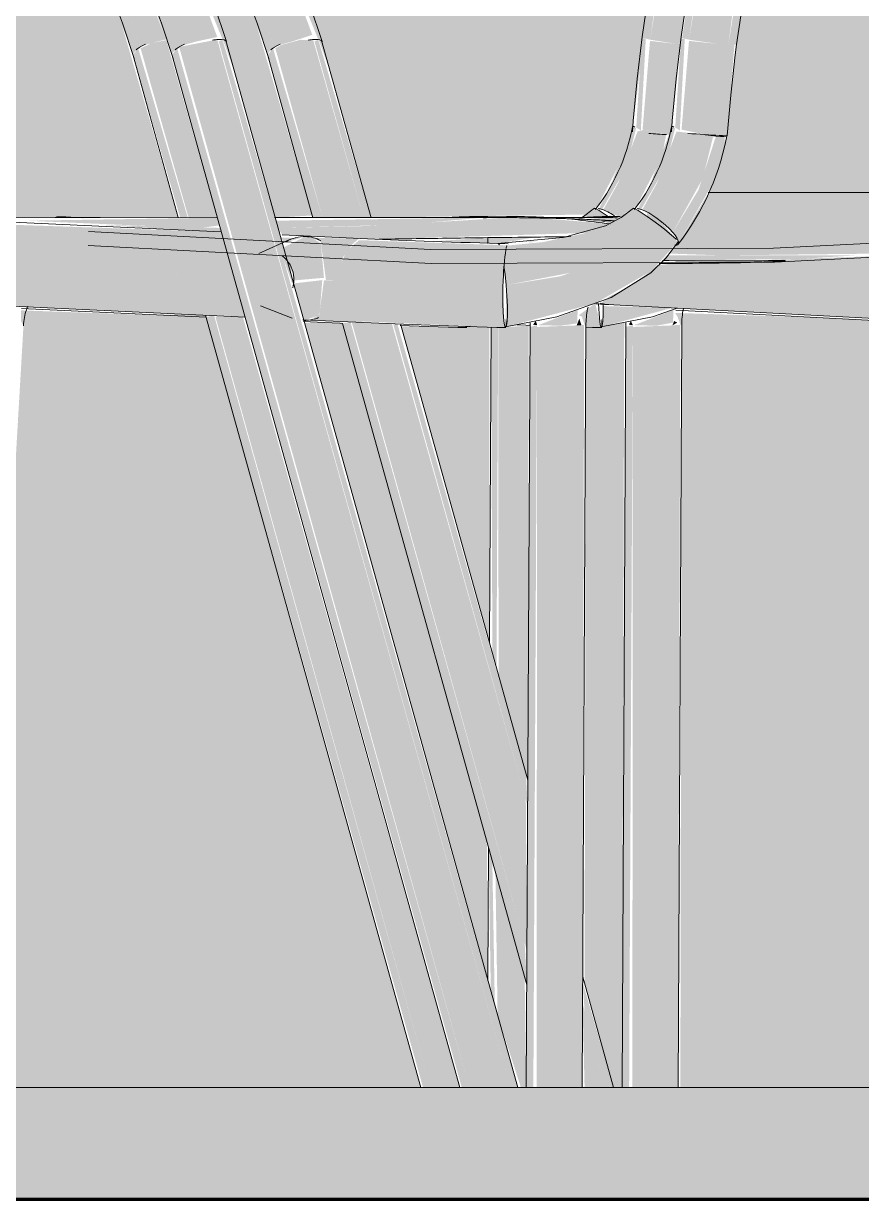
# Model space of a CAD drawing. Header units: inches. Extents: x 20478 to 36715, y -248 to 750.
# Drawn here: x 28152.48 to 28167.46, y 0 to 21.02 of the extents above; entities that cross this region are included whole.
import ezdxf

# ---------------------------------------------------------------- set-up
doc = ezdxf.new("R2010")
doc.units = ezdxf.units.IN
doc.header["$MEASUREMENT"] = 0
for name, color, linetype, lineweight in [('A-DOOR', 31, 'Continuous', 13), ('A-GLAZ-CWMG', 51, 'Continuous', 9), ('C-TOPO', 7, 'Continuous', 9), ('I-FURN', 30, 'Continuous', 9)]:
    doc.layers.add(name, color=color, linetype=linetype, lineweight=lineweight)

# ---------------------------------------------------------------- blocks, each defined once
blk = doc.blocks.new('HermanMiller_Collection_Air-Chair_SideChair_Arms - Arms-460524-Elevation - South')
at = {"layer": 'I-FURN'}
for points in [[(26220.355, 20.731), (26220.875, 24.439), (26220.813, 24.485), (26220.228, 20.767), (26220.277, 20.75)], [(26220.896, 20.649), (26221.061, 21.787), (26221.403, 24.204), (26220.937, 24.327), (26220.355, 20.731), (26220.832, 20.656)], [(26211.11, 20.456), (26211.136, 20.507), (26211.234, 20.604), (26210.527, 22.517), (26210.395, 22.393), (26211.11, 20.458)], [(26211.239, 20.59), (26211.283, 20.625), (26211.556, 20.701), (26211.703, 20.737), (26210.922, 22.692), (26210.531, 22.507), (26211.235, 20.602)], [(26220.187, 19.093), (26220.277, 20.75), (26220.209, 20.75), (26220.106, 19.16), (26220.178, 19.118)], [(26220.695, 19.031), (26220.753, 19.251), (26220.896, 20.649), (26220.352, 20.71), (26220.219, 19.123), (26220.667, 19.033)], [(26219.496, 17.697), (26219.929, 18.452), (26220.106, 19.16), (26220.034, 19.142), (26219.681, 18.205), (26219.441, 17.708)], [(26219.1, 17.552), (26219.593, 17.579), (26219.389, 17.711), (26219.1, 17.552)], [(26219.609, 17.568), (26219.678, 17.607), (26219.607, 17.57)]]:
    blk.add_hatch(color=256, dxfattribs=at).paths.add_polyline_path(points, flags=0)
h = blk.add_hatch(color=256, dxfattribs=at)
h.paths.add_polyline_path([(26216.851, 2), (26216.952, 2), (26213.074, 15.777), (26212.585, 15.775), (26216.424, 2), (26216.746, 2)], flags=0)
h.paths.add_polyline_path([(26212.617, 17.55), (26211.706, 20.724), (26211.416, 20.667), (26211.416, 20.657), (26211.246, 20.578), (26212.104, 17.55), (26212.603, 17.55)], flags=0)
h = blk.add_hatch(color=256, dxfattribs=at)
h.paths.add_polyline_path([(26216.355, 2), (26216.424, 2), (26212.56, 15.801), (26212.415, 15.775), (26216.296, 2), (26216.347, 2)], flags=0)
h.paths.add_polyline_path([(26212.09, 17.55), (26211.204, 20.578), (26211.11, 20.458), (26211.954, 17.551), (26212.079, 17.55)], flags=0)
h = blk.add_hatch(color=256, dxfattribs=at)
h.paths.add_polyline_path([(26219.813, 17.566), (26220.125, 17.78), (26220.567, 18.633), (26220.64, 19.035), (26220.236, 19.118), (26220.129, 19.091), (26219.783, 18.172), (26219.515, 17.688), (26219.81, 17.566)], flags=0)
h.paths.add_polyline_path([(26220.275, 17.639), (26220.254, 17.671), (26220.268, 17.642)], flags=0)
h = blk.add_hatch(color=256, dxfattribs=at)
h.paths.add_polyline_path([(26212.415, 15.775), (26212.406, 15.808), (26211.452, 15.82)], flags=0)
h.paths.add_polyline_path([(26208.237, 15.971), (26208.215, 16.008), (26207.513, 16.104), (26207.68, 15.997), (26208.235, 15.971)], flags=0)
h = blk.add_hatch(color=256, dxfattribs=at)
h.paths.add_polyline_path([(26217.081, 15.585), (26217.015, 15.615), (26217.015, 15.587)], flags=0)
h.paths.add_polyline_path([(26214.852, 15.675), (26214.847, 15.694), (26214.85, 15.675)], flags=0)
h = blk.add_hatch(color=256, dxfattribs=at)
h.paths.add_polyline_path([(26217.578, 3.472), (26217.533, 6.058), (26217.466, 6.297), (26217.506, 3.73), (26217.561, 3.531)], flags=0)
h.paths.add_polyline_path([(26217.608, 9.507), (26217.638, 15.59), (26217.512, 15.585), (26217.535, 9.766), (26217.563, 9.667)], flags=0)
h = blk.add_hatch(color=256, dxfattribs=at)
h.paths.add_polyline_path([(26218.132, 2), (26218.142, 2), (26218.111, 3.983), (26217.589, 5.854), (26217.628, 3.292), (26218.045, 2), (26218.111, 2)], flags=0)
h.paths.add_polyline_path([(26218.169, 7.494), (26218.184, 15.62), (26217.638, 15.585), (26217.646, 9.368), (26218.141, 7.593)], flags=0)
for p, q in [((26211.111, 20.451), (26211.919, 17.551)), ((26219.359, 17.72), (26219.141, 17.551)), ((26219.362, 17.711), (26219.362, 17.721)), ((26214.329, 17.552), (26213.641, 17.551)), ((26215.57, 17.552), (26215.353, 17.552)), ((26209.117, 15.929), (26212.416, 15.774)), ((26212.405, 15.808), (26216.254, 2)), ((26220.812, 15.898), (26225.082, 15.675)), ((26214.158, 15.693), (26214.533, 15.675)), ((26217.14, 15.61), (26217.071, 15.597)), ((26217.511, 15.595), (26217.483, 9.953)), ((26217.465, 6.3), (26217.453, 3.911))]:
    blk.add_line(p, q, dxfattribs=at)
at = {"layer": 'I-FURN', "flags": 128}
for points in [[(26220.813, 24.486), (26220.471, 22.535), (26220.212, 20.78)], [(26211.132, 20.394), (26210.921, 21.025), (26210.691, 21.653), (26210.443, 22.279), (26210.377, 22.438)], [(26220.212, 20.78), (26220.123, 20.034), (26220.054, 19.284), (26220.04, 19.086)], [(26220.045, 19.197), (26220.023, 19.09), (26219.998, 18.983), (26219.969, 18.877), (26219.938, 18.771), (26219.903, 18.667), (26219.864, 18.563), (26219.823, 18.461), (26219.778, 18.361), (26219.731, 18.262), (26219.681, 18.166), (26219.628, 18.071), (26219.572, 17.979), (26219.514, 17.889), (26219.453, 17.802), (26219.39, 17.718), (26219.371, 17.694)], [(26219.362, 17.721), (26219.389, 17.711), (26219.441, 17.681), (26219.515, 17.633), (26219.606, 17.57)], [(26214.533, 15.675), (26214.668, 15.669), (26214.807, 15.663), (26214.856, 15.661)], [(26215.889, 15.621), (26216.056, 15.615), (26216.225, 15.61), (26216.396, 15.604), (26216.568, 15.599), (26216.743, 15.594), (26216.918, 15.589), (26217.079, 15.585)]]:
    blk.add_lwpolyline(points, dxfattribs=at)
at = {"layer": 'I-FURN'}
for centre, major_axis, ratio, start_param, end_param in [((26211.593, 20.585), (0.482, 0.134), 0.301377, 2.051225, 2.306833), ((26211.593, 20.585), (0.482, 0.134), 0.301377, 2.319528, 2.568633), ((26220.536, 19.106), (-0.492, 0.091), 0.107353, 6.170071, 6.69367), ((26220.538, 19.052), (-0.499, 0.035), 0.020295, 1.1461, 1.798046), ((26219.764, 17.385), (-0.393, 0.31), 0.26753, 5.651962, 5.913762), ((26219.764, 17.385), (-0.393, 0.31), 0.26753, 5.04391, 5.651962), ((26217.099, 16.334), (0.02, 0.75), 0.096081, 2.904588, 3.166388)]:
    blk.add_ellipse(centre, major_axis=major_axis, ratio=ratio, start_param=start_param, end_param=end_param, dxfattribs=at)
blk.add_open_spline([(26217.64, 17.563), (26217.542, 17.567), (26217.319, 17.572), (26217.006, 17.568), (26216.832, 17.558), (26216.758, 17.552)], degree=3, knots=[-0.5605666, -0.5605666, -0.5605666, -0.5605666, -0.4, -0.2, -0.0201682, -0.0201682, -0.0201682, -0.0201682], dxfattribs=at)
blk = doc.blocks.new('HermanMiller_Collection_Air-Chair_SideChair_Arms - Arms-V22-Elevation - South')
at = {"layer": 'I-FURN'}
for points in [[(26213.648, 20.59), (26213.702, 20.63), (26213.953, 20.699), (26214.316, 20.818), (26213.594, 22.757), (26213.263, 22.669), (26212.939, 22.507), (26213.644, 20.602)], [(26214.495, 20.693), (26213.647, 22.835), (26213.654, 22.782), (26213.609, 22.758), (26213.601, 22.754), (26214.423, 20.734), (26214.491, 20.699)], [(26213.519, 20.456), (26213.536, 20.502), (26213.643, 20.604), (26212.935, 22.517), (26212.804, 22.393), (26213.518, 20.458)], [(26219.463, 17.46), (26219.678, 17.495), (26219.778, 17.534), (26219.755, 17.57), (26219.061, 17.51), (26219.412, 17.466)], [(26219.492, 15.6), (26220.75, 15.938), (26219.514, 15.97), (26219.49, 15.602)], [(26220.473, 15.619), (26220.763, 15.675), (26220.772, 15.901), (26220.068, 15.629), (26220.444, 15.619)], [(26219.49, 15.585), (26219.497, 15.697), (26219.482, 15.748), (26219.485, 15.607)], [(26219.853, 2), (26219.979, 2), (26220.047, 15.63), (26219.921, 15.597), (26219.874, 6.058)], [(26220.047, 15.63), (26220.009, 15.701), (26219.973, 15.637)], [(26220.437, 2), (26220.685, 2), (26220.753, 15.624), (26220.046, 15.597), (26220.037, 2), (26220.324, 2)], [(26220.685, 2), (26220.852, 2), (26220.895, 15.636), (26220.753, 15.624), (26220.705, 6.058)], [(26220.753, 15.624), (26220.84, 15.675), (26220.783, 15.701), (26220.755, 15.629)]]:
    blk.add_hatch(color=256, dxfattribs=at).paths.add_polyline_path(points, flags=0)
h = blk.add_hatch(color=256, dxfattribs=at)
h.paths.add_polyline_path([(26219.26, 2), (26219.566, 2), (26219.147, 3.504), (26219.183, 2), (26219.207, 2)], flags=0)
h.paths.add_polyline_path([(26218.154, 4.439), (26218.132, 7.148), (26215.736, 15.664), (26215.022, 15.675), (26218.141, 4.483)], flags=0)
h.paths.add_polyline_path([(26214.499, 17.55), (26215.232, 17.55), (26214.329, 20.734), (26214.122, 20.724), (26214.115, 20.733), (26213.75, 20.635), (26213.74, 20.625), (26213.655, 20.578), (26214.499, 17.55)], flags=0)
h = blk.add_hatch(color=256, dxfattribs=at)
h.paths.add_polyline_path([(26219.566, 2), (26219.7, 2), (26219.149, 3.879), (26219.183, 3.376), (26219.207, 3.289)], flags=0)
h.paths.add_polyline_path([(26218.166, 7.023), (26218.132, 7.627), (26215.834, 15.658), (26215.76, 15.655), (26218.141, 7.114)], flags=0)
h.paths.add_polyline_path([(26215.232, 17.55), (26215.366, 17.55), (26214.422, 20.734), (26214.355, 20.699), (26215.232, 17.55)], flags=0)
h = blk.add_hatch(color=256, dxfattribs=at)
h.paths.add_polyline_path([(26218.151, 3.841), (26218.111, 4.592), (26214.998, 15.686), (26214.856, 15.661), (26218.141, 3.875)], flags=0)
h.paths.add_polyline_path([(26214.329, 17.55), (26214.499, 17.55), (26213.613, 20.578), (26213.518, 20.458), (26214.329, 17.55)], flags=0)
h = blk.add_hatch(color=256, dxfattribs=at)
h.paths.add_polyline_path([(26218.927, 17.518), (26219.061, 17.552), (26218.903, 17.519)], flags=0)
h.paths.add_polyline_path([(26212.617, 17.549), (26212.617, 17.55), (26212.318, 17.549)], flags=0)
h = blk.add_hatch(color=256, dxfattribs=at)
h.paths.add_polyline_path([(26219.49, 15.585), (26219.453, 15.701), (26219.374, 16.019), (26219.08, 15.807), (26219.133, 15.781), (26219.183, 15.636), (26219.207, 15.596)], flags=0)
h.paths.add_polyline_path([(26218.209, 15.634), (26218.169, 15.673), (26218.184, 15.635)], flags=0)
h = blk.add_hatch(color=256, dxfattribs=at)
h.paths.add_polyline_path([(26219.454, 15.697), (26219.456, 15.738), (26219.453, 15.701)], flags=0)
h.paths.add_polyline_path([(26219.483, 15.697), (26219.509, 15.701), (26219.483, 15.701)], flags=0)
for p, q in [((26215.368, 17.546), (26214.483, 20.719)), ((26213.52, 20.451), (26214.328, 17.55)), ((26210.524, 17.552), (26209.797, 17.552)), ((26219.357, 17.552), (26218.343, 17.552)), ((26214.856, 15.659), (26218.151, 3.837)), ((26218.169, 7.497), (26215.895, 15.655)), ((26219.92, 15.65), (26219.853, 2)), ((26219.92, 15.671), (26219.92, 15.65)), ((26220.853, 2), (26220.92, 15.645)), ((26219.701, 2), (26219.15, 3.977))]:
    blk.add_line(p, q, dxfattribs=at)
at = {"layer": 'I-FURN', "flags": 128}
for points in [[(26214.494, 20.698), (26214.274, 21.355), (26214.035, 22.009), (26213.777, 22.66), (26213.708, 22.826)], [(26213.541, 20.394), (26213.33, 21.025), (26213.1, 21.653), (26212.852, 22.279), (26212.786, 22.438)], [(26209.719, 17.552), (26209.752, 17.552), (26209.788, 17.552), (26209.797, 17.552)], [(26219.773, 17.55), (26219.729, 17.55), (26219.686, 17.551), (26219.644, 17.551), (26219.603, 17.552), (26219.563, 17.552), (26219.524, 17.552), (26219.486, 17.552), (26219.45, 17.552), (26219.414, 17.552), (26219.38, 17.552), (26219.355, 17.552)], [(26219.48, 15.597), (26219.497, 15.622), (26219.509, 15.697), (26219.515, 15.816), (26219.514, 15.97), (26219.513, 16.017)], [(26209.154, 15.618), (26209.156, 15.655), (26209.16, 15.692), (26209.165, 15.729), (26209.171, 15.765), (26209.178, 15.801), (26209.186, 15.836), (26209.195, 15.871), (26209.205, 15.905), (26209.216, 15.938), (26209.228, 15.97)], [(26220.838, 15.933), (26220.396, 15.777), (26219.48, 15.597)], [(26220.948, 15.918), (26220.941, 15.882), (26220.935, 15.846), (26220.93, 15.809), (26220.926, 15.772), (26220.923, 15.734), (26220.921, 15.696), (26220.92, 15.658), (26220.92, 15.645)], [(26217.972, 15.633), (26218.134, 15.627), (26218.218, 15.624)], [(26219.207, 15.592), (26219.327, 15.589), (26219.488, 15.585)]]:
    blk.add_lwpolyline(points, dxfattribs=at)
at = {"layer": 'I-FURN'}
for centre, major_axis, ratio, start_param, end_param in [((26214.001, 20.585), (0.482, 0.134), 0.301377, 2.051225, 2.306833), ((26214.017, 20.546), (0.476, 0.152), 0.239355, 0.740351, 1.000511), ((26214.017, 20.546), (0.476, 0.152), 0.239355, 0.483554, 0.739774), ((26214.017, 20.546), (0.476, 0.152), 0.239355, 6.237561, 6.76116), ((26214.001, 20.585), (0.482, 0.134), 0.301377, 2.319528, 2.568633), ((26219.508, 16.334), (0.02, 0.75), 0.096081, 2.010815, 3.166388)]:
    blk.add_ellipse(centre, major_axis=major_axis, ratio=ratio, start_param=start_param, end_param=end_param, dxfattribs=at)
for points, knots in [([(26210.109, 17.551), (26210.033, 17.557), (26209.886, 17.566), (26209.747, 17.57), (26209.74, 17.563), (26209.749, 17.558)], [-0.9652904, -0.9652904, -0.9652904, -0.9652904, -0.8, -0.6, -0.4, -0.4, -0.4, -0.4]), ([(26219.816, 17.569), (26219.795, 17.569), (26219.654, 17.571), (26219.405, 17.568), (26219.219, 17.557), (26219.143, 17.55)], [-0.4336495, -0.4336495, -0.4336495, -0.4336495, -0.4, -0.2, 0, 0, 0, 0])]:
    blk.add_open_spline(points, degree=3, knots=knots, dxfattribs=at)
blk.add_open_spline([(26219.143, 17.55), (26219.122, 17.548), (26219.101, 17.547), (26219.081, 17.545)], degree=3, dxfattribs=at)
blk = doc.blocks.new('opening - opening-1034286-Elevation - South')
at = {"layer": 'A-DOOR'}
h = blk.add_hatch(color=256, dxfattribs=at)
h.paths.add_polyline_path([(25985.89, 2), (26016.078, 2), (26016.078, 96), (25985.89, 96), (25985.89, 20.121)], flags=0)
h.paths.add_polyline_path([(26180.895, 2), (26184.717, 15.714), (26184.549, 15.718), (26184.031, 15.675), (26180.732, 3.841), (26180.772, 2), (26180.888, 2)], flags=0)
h.paths.add_polyline_path([(26091.239, 2), (26093.176, 2), (26093.176, 8.948), (26092.37, 6.058)], flags=0)
h.paths.add_polyline_path([(26181.931, 2), (26189.824, 2), (26189.061, 15.848), (26189.026, 15.928), (26185.77, 15.775), (26182.457, 3.888)], flags=0)
h.paths.add_polyline_path([(26177.334, 2), (26177.291, 15.636), (26177.345, 15.675), (26177.402, 15.701), (26177.332, 15.896), (26172.428, 15.615), (26167.96, 2), (26177.291, 2)], flags=0)
h.paths.add_polyline_path([(26100.744, 16.071), (26100.766, 16.127), (26100.74, 16.1)], flags=0)
h.paths.add_polyline_path([(26097.419, 2), (26101.541, 2), (26100.778, 15.848), (26100.667, 16.092), (26099.814, 15.997), (26097.419, 15.885), (26097.419, 6.058)], flags=0)
h.paths.add_polyline_path([(26232.634, 2), (26228.15, 15.663), (26227.814, 15.666), (26227.491, 15.658), (26231.972, 2), (26232.628, 2)], flags=0)
h.paths.add_polyline_path([(26104.153, 2), (26107.484, 2), (26107.484, 15.885), (26104.236, 16.092), (26104.172, 16.084), (26104.131, 15.978), (26104.129, 15.848), (26104.153, 15.619), (26103.362, 2), (26104.143, 2)], flags=0)
h.paths.add_polyline_path([(26225.655, 2), (26230.225, 2), (26225.676, 15.675), (26225.516, 15.658), (26223.495, 15.759), (26220.801, 15.848), (26220.845, 15.776), (26220.895, 15.636), (26220.919, 15.629), (26220.895, 2), (26220.919, 2)], flags=0)
h.paths.add_polyline_path([(26235.203, 2), (26261.39, 2), (26261.39, 96), (26235.203, 96), (26235.203, 10.745)], flags=0)
h.paths.add_polyline_path([(26191.435, 16.071), (26191.458, 16.126), (26191.432, 16.1)], flags=0)
h.paths.add_polyline_path([(26191.637, 2), (26192.233, 2), (26191.469, 15.848), (26191.358, 16.092), (26190.646, 15.969), (26190.74, 15.433), (26191.567, 2), (26191.612, 2)], flags=0)
h.paths.add_polyline_path([(26167.251, 26.785), (26167.199, 26.876), (26167.216, 26.821)], flags=0)
h.paths.add_polyline_path([(26195.767, 2), (26195.767, 28.5), (26190.681, 28.5), (26190.681, 28.75), (26172.432, 28.75), (26172.432, 30), (26197.015, 30), (26197.015, 96), (26162.828, 96), (26162.828, 2), (26164.502, 2), (26169.001, 15.836), (26168.825, 16.124), (26168.816, 16.512), (26169.11, 16.941), (26169.295, 17.162), (26169.352, 17.162), (26169.417, 17.318), (26169.414, 17.377), (26169.387, 17.52), (26169.456, 17.746), (26169.533, 18.263), (26169.548, 18.507), (26169.434, 20.672), (26169.022, 24.299), (26168.743, 25.344), (26168.472, 25.94), (26168.157, 26.418), (26168.044, 26.493), (26167.126, 26.863), (26166.942, 27.034), (26166.666, 27.37), (26166.629, 27.627), (26166.76, 27.741), (26166.698, 27.79), (26167.12, 28.121), (26167.607, 28.253), (26170.571, 28.342), (26173.817, 28.341), (26177.69, 28.234), (26181.052, 27.895), (26183.449, 27.56), (26186.073, 27.086), (26187.042, 26.833), (26187.635, 26.533), (26187.705, 26.432), (26187.966, 26.204), (26188.255, 25.749), (26188.439, 24.96), (26188.439, 24.589), (26188.362, 24.016), (26187.928, 22.733), (26186.946, 19.993), (26186.265, 17.551), (26190.846, 17.495), (26190.896, 17.489), (26191.576, 17.364), (26191.84, 17.062), (26191.911, 16.899), (26192.117, 16.615), (26192.355, 16.145), (26192.357, 15.974), (26192.452, 15.433), (26193.267, 2), (26193.348, 2)], flags=0)
h.paths.add_polyline_path([(26136.016, 2), (26141.943, 2), (26137.459, 15.663), (26137.099, 15.668), (26135.893, 15.723), (26130.304, 15.973), (26130.113, 15.867), (26130.153, 15.776), (26130.203, 15.636), (26130.228, 15.643), (26130.18, 6.058), (26130.203, 2), (26135.945, 2)], flags=0)
h.paths.add_polyline_path([(26202.419, 2), (26204.953, 2), (26205.772, 15.676), (26205.971, 16.429), (26206.282, 16.906), (26206.338, 17.034), (26206.433, 17.184), (26206.491, 17.236), (26206.734, 17.47), (26207.34, 17.496), (26207.371, 17.552), (26207.609, 17.552), (26211.92, 17.552), (26210.911, 20.996), (26209.759, 24.236), (26209.756, 25.019), (26209.834, 25.428), (26210.078, 26.039), (26210.738, 26.648), (26211.492, 26.933), (26215.049, 27.611), (26218.549, 28.062), (26221.525, 28.276), (26225.13, 28.343), (26230.76, 28.224), (26231.081, 28.117), (26231.301, 28.001), (26231.558, 27.56), (26231.52, 27.37), (26231.279, 27.076), (26230.986, 26.817), (26230.736, 26.708), (26229.975, 26.355), (26229.795, 26.09), (26229.426, 25.296), (26229.252, 24.712), (26229.095, 23.793), (26228.751, 20.672), (26228.672, 18.094), (26228.799, 17.52), (26228.799, 17.456), (26228.799, 17.287), (26228.842, 17.332), (26228.996, 16.992), (26229.185, 16.853), (26229.37, 16.512), (26229.327, 16.07), (26229.159, 15.793), (26233.203, 3.467), (26233.203, 96), (26199.015, 96), (26199.015, 30), (26225.753, 30), (26225.753, 28.75), (26207.505, 28.75), (26207.505, 28.5), (26202.419, 28.5), (26202.419, 6.058)], flags=0)
h.paths.add_polyline_path([(26207.246, 2), (26207.362, 2), (26208.222, 15.893), (26208.181, 15.974), (26207.412, 15.953), (26207.408, 15.775), (26207.441, 15.619), (26206.692, 2), (26207.217, 2)], flags=0)
h.paths.add_polyline_path([(26113.34, 2), (26113.664, 2), (26111.727, 8.948), (26111.727, 2)], flags=0)
h.paths.add_polyline_path([(26114.707, 2), (26114.853, 2), (26114.892, 15.675), (26114.436, 15.587), (26111.727, 15.655), (26111.727, 12.667), (26114.7, 2)], flags=0)
h.paths.add_polyline_path([(26117.67, 2), (26122.64, 2), (26122.64, 15.68), (26121.166, 15.745), (26118.402, 15.848), (26118.419, 15.7), (26118.461, 15.619), (26117.739, 3.184)], flags=0)
h.paths.add_polyline_path([(26116.67, 2), (26117.465, 15.938), (26116.002, 15.975), (26115.805, 15.867), (26115.845, 15.776), (26115.895, 15.636), (26115.919, 15.629), (26115.895, 2), (26116.635, 2)], flags=0)
h.paths.add_polyline_path([(26143.648, 2), (26160.828, 2), (26160.828, 96), (26127.14, 96), (26127.14, 30), (26135.061, 30), (26135.061, 28.75), (26127.14, 28.75), (26127.14, 27.663), (26130.619, 28.094), (26132.937, 28.266), (26136.64, 28.346), (26140.045, 28.236), (26140.39, 28.117), (26140.609, 28.001), (26140.866, 27.56), (26140.828, 27.37), (26140.587, 27.076), (26140.295, 26.817), (26140.045, 26.708), (26139.289, 26.362), (26139.104, 26.09), (26138.734, 25.296), (26138.56, 24.712), (26138.403, 23.793), (26138.06, 20.672), (26137.981, 18.094), (26138.107, 17.52), (26138.107, 17.456), (26138.107, 17.287), (26138.15, 17.332), (26138.304, 16.992), (26138.493, 16.853), (26138.678, 16.512), (26138.636, 16.07), (26138.467, 15.793), (26142.992, 2), (26143.626, 2)], flags=0)
h.paths.add_polyline_path([(26208.362, 2), (26216.255, 2), (26212.415, 15.775), (26209.107, 15.893), (26209.11, 15.7), (26209.153, 15.619), (26208.376, 2.243)], flags=0)
h.paths.add_polyline_path([(26166.91, 2), (26171.345, 15.688), (26170.716, 15.615), (26166.277, 2), (26166.82, 2)], flags=0)
h.paths.add_polyline_path([(26127.634, 2), (26127.14, 3.506), (26127.14, 2)], flags=0)
h.paths.add_polyline_path([(26219.844, 2), (26219.853, 2), (26219.891, 15.675), (26219.207, 15.585), (26219.183, 3.855), (26219.707, 2), (26219.823, 2)], flags=0)
h.paths.add_polyline_path([(26129.008, 2), (26129.162, 2), (26129.2, 15.675), (26128.744, 15.587), (26127.14, 15.624), (26127.14, 8.702), (26129.006, 2.007)], flags=0)
h.paths.add_polyline_path([(26090.453, 2.896), (26093.176, 12.667), (26093.176, 15.686), (26090.453, 15.585), (26090.453, 6.058)], flags=0)
h.paths.add_polyline_path([(26102.451, 3.546), (26103.181, 15.676), (26103.379, 16.429), (26103.691, 16.906), (26103.746, 17.034), (26103.842, 17.184), (26103.9, 17.236), (26104.143, 17.47), (26104.749, 17.496), (26104.78, 17.552), (26105.018, 17.552), (26107.484, 17.55), (26107.431, 23.363), (26107.185, 24.179), (26107.168, 24.236), (26107.164, 25.019), (26107.242, 25.428), (26107.484, 26.129), (26107.475, 28.5), (26104.78, 28.5), (26104.78, 28.75), (26104.688, 28.75), (26104.688, 28.5), (26100.215, 28.5), (26100.215, 28.75), (26100.123, 28.75), (26100.123, 28.5), (26097.419, 28.5), (26097.442, 26.013), (26097.66, 25.428), (26097.738, 25.019), (26097.747, 24.589), (26097.679, 24.043), (26097.419, 23.219), (26097.419, 17.55), (26100.156, 17.495), (26100.884, 17.364), (26101.148, 17.062), (26101.219, 16.899), (26101.425, 16.615), (26101.663, 16.145), (26101.665, 15.974), (26101.761, 15.433), (26102.412, 4.221)], flags=0)
h.paths.add_polyline_path([(26179.02, 3.915), (26179.721, 6.431), (26179.666, 15.596), (26178.962, 15.585), (26179.009, 6.058)], flags=0)
h.paths.add_polyline_path([(26217.454, 3.915), (26217.435, 6.409), (26214.85, 15.675), (26214.177, 15.675), (26217.444, 3.951)], flags=0)
h.paths.add_polyline_path([(26217.484, 9.951), (26217.479, 15.597), (26215.908, 15.606), (26217.444, 10.093)], flags=0)
h.paths.add_polyline_path([(26180.702, 9.951), (26182.272, 15.63), (26180.674, 15.597), (26180.698, 10.592)], flags=0)
h.paths.add_polyline_path([(26219.479, 15.597), (26219.469, 15.677), (26219.479, 15.597)], flags=0)
h.paths.add_polyline_path([(26128.788, 15.597), (26128.778, 15.677), (26128.787, 15.597)], flags=0)
h.paths.add_polyline_path([(26114.479, 15.597), (26114.469, 15.677), (26114.479, 15.597)], flags=0)
h.paths.add_polyline_path([(26104.041, 15.978), (26104.163, 16.104), (26104.101, 16.071), (26104.044, 15.982)], flags=0)
h.paths.add_polyline_path([(26192.125, 16.011), (26192.164, 16.029), (26192.119, 16.028)], flags=0)
h.paths.add_polyline_path([(26101.433, 16.011), (26101.472, 16.029), (26101.427, 16.028)], flags=0)
h.paths.add_polyline_path([(26130.483, 17.46), (26130.699, 17.495), (26130.757, 17.496), (26130.986, 17.647), (26131.145, 17.78), (26131.588, 18.633), (26131.774, 19.251), (26132.092, 21.858), (26132.619, 25.72), (26132.539, 26.257), (26132.546, 26.437), (26132.217, 27.027), (26131.998, 27.223), (26130.168, 27.052), (26127.14, 26.66), (26127.14, 17.551), (26130.163, 17.5), (26130.45, 17.464)], flags=0)
h.paths.add_polyline_path([(26116.175, 17.46), (26116.39, 17.495), (26116.448, 17.496), (26116.678, 17.647), (26116.837, 17.78), (26117.279, 18.633), (26117.465, 19.251), (26117.773, 21.787), (26118.311, 25.72), (26118.231, 26.257), (26118.238, 26.437), (26117.908, 27.027), (26117.66, 27.221), (26115.859, 27.052), (26112.16, 26.556), (26111.727, 26.438), (26111.727, 17.55), (26115.854, 17.5), (26116.142, 17.464)], flags=0)
h.paths.add_polyline_path([(26187.519, 24.797), (26187.466, 24.809), (26187.514, 24.809)], flags=0)
h.paths.add_polyline_path([(26184.724, 17.55), (26185.24, 17.59), (26186.366, 21.414), (26187.366, 24.042), (26187.42, 24.046), (26187.497, 24.518), (26187.48, 25.03), (26187.528, 25.02), (26187.469, 25.163), (26187.437, 25.299), (26187.437, 25.355), (26187.053, 25.745), (26186.64, 25.879), (26186.465, 25.919), (26186.64, 25.428), (26186.718, 25.019), (26186.727, 24.589), (26186.651, 24.016), (26186.248, 22.819), (26185.234, 19.993), (26184.611, 17.55), (26184.66, 17.55)], flags=0)
h.paths.add_polyline_path([(26211.745, 25.705), (26211.588, 25.665), (26211.714, 25.688)], flags=0)
h.paths.add_polyline_path([(26213.654, 17.55), (26214.318, 17.59), (26213.319, 20.996), (26212.168, 24.236), (26212.191, 25.098), (26212.242, 25.428), (26212.339, 25.912), (26211.695, 25.647), (26211.446, 25.299), (26211.475, 25.296), (26211.398, 24.999), (26211.382, 24.566), (26211.331, 24.539), (26211.319, 24.409), (26211.395, 24.283), (26211.521, 24.038), (26211.554, 23.984), (26212.937, 20.121), (26213.654, 17.55)], flags=0)
h.paths.add_polyline_path([(26093.176, 17.55), (26093.176, 26.486), (26090.453, 26.878), (26090.487, 17.566), (26090.806, 17.552), (26093.073, 17.55)], flags=0)
h.paths.add_polyline_path([(26185.111, 24.797), (26185.057, 24.809), (26185.105, 24.809)], flags=0)
h.paths.add_polyline_path([(26182.82, 17.551), (26183.957, 21.414), (26184.957, 24.042), (26185.013, 24.054), (26185.088, 24.518), (26185.071, 25.03), (26185.119, 25.02), (26185.057, 25.171), (26185.028, 25.299), (26185.028, 25.355), (26184.617, 25.758), (26183.951, 26.013), (26183.115, 26.193), (26181.756, 26.438), (26178.504, 26.911), (26177.658, 26.97), (26177.509, 26.739), (26177.42, 26.451), (26177.292, 25.867), (26177.27, 25.078), (26178.328, 18.591), (26178.504, 18.205), (26178.853, 17.681), (26179.154, 17.569), (26182.518, 17.551)], flags=0)
h.paths.add_polyline_path([(26213.456, 25.705), (26213.359, 25.705), (26213.422, 25.686)], flags=0)
h.paths.add_polyline_path([(26215.366, 17.551), (26219.191, 17.606), (26219.428, 17.78), (26219.871, 18.633), (26220.056, 19.251), (26220.374, 21.858), (26220.902, 25.72), (26220.822, 26.257), (26220.829, 26.437), (26220.527, 26.97), (26220.422, 27), (26217.015, 26.533), (26214.48, 26.061), (26213.841, 25.884), (26213.36, 25.592), (26213.158, 25.299), (26213.187, 25.296), (26213.109, 24.999), (26213.094, 24.566), (26213.043, 24.539), (26213.031, 24.409), (26213.114, 24.26), (26213.233, 24.038), (26213.266, 23.984), (26214.649, 20.121), (26215.365, 17.552)], flags=0)
h.paths.add_polyline_path([(26169.066, 24.313), (26169.068, 24.324), (26169.064, 24.324)], flags=0)
h.paths.add_polyline_path([(26177.292, 24.485), (26177.293, 24.485), (26177.292, 24.485)], flags=0)
h.paths.add_polyline_path([(26213.12, 24.63), (26213.088, 24.825), (26213.128, 24.808), (26213.125, 24.732)], flags=0)
h.paths.add_polyline_path([(26211.408, 24.63), (26211.376, 24.825), (26211.417, 24.809), (26211.413, 24.732)], flags=0)
h.paths.add_polyline_path([(26167.199, 27.078), (26167.385, 27.181), (26167.319, 27.211), (26167.306, 27.153), (26167.213, 27.088)], flags=0)
h.paths.add_polyline_path([(26167.069, 27.076), (26167.196, 27.107), (26167.156, 27.153), (26167.072, 27.078)], flags=0)
h.paths.add_polyline_path([(26140.425, 27.076), (26140.301, 27.139), (26140.306, 27.078), (26140.397, 27.076)], flags=0)
h.paths.add_polyline_path([(26231.117, 27.076), (26230.993, 27.139), (26230.998, 27.078), (26231.089, 27.076)], flags=0)
h.paths.add_polyline_path([(26111.727, 27.491), (26114.542, 27.895), (26117.96, 28.249), (26118.127, 28.25), (26122.64, 28.347), (26122.64, 28.75), (26116.813, 28.75), (26116.813, 28.5), (26114.523, 28.5), (26114.523, 28.75), (26114.432, 28.75), (26114.432, 28.5), (26111.727, 28.5), (26111.727, 27.592)], flags=0)
h.paths.add_polyline_path([(26093.176, 27.491), (26093.176, 28.5), (26090.471, 28.5), (26090.453, 27.884), (26092.445, 27.611), (26092.959, 27.527)], flags=0)
h.paths.add_polyline_path([(26104.701, 30), (26122.64, 30), (26122.64, 96), (26090.453, 96), (26090.453, 30), (26095.297, 30)], flags=0)
h.paths.add_polyline_path([(26242.934, 99.164), (26261.39, 99.164), (26261.39, 134), (26235.203, 134), (26235.203, 119.043), (26235.436, 119.043), (26237.577, 118.566), (26239.472, 117.699), (26241.323, 116.282), (26241.624, 115.971), (26242.728, 114.61), (26243.629, 112.925), (26244.198, 111.049), (26244.39, 109.098), (26244.171, 107.017), (26243.419, 104.846), (26242.37, 103.097), (26240.921, 101.55), (26239.304, 100.399), (26237.48, 99.587), (26235.489, 99.164), (26242.48, 99.164)], flags=0)
h.paths.add_polyline_path([(26197.015, 119.098), (26197.015, 134), (26162.828, 134), (26162.828, 119.098), (26191.096, 119.098)], flags=0)
h.paths.add_polyline_path([(26211.294, 119.098), (26233.203, 119.098), (26233.203, 134), (26199.015, 134), (26199.015, 119.098), (26209.974, 119.098)], flags=0)
h.paths.add_polyline_path([(26128.015, 119.098), (26160.828, 119.098), (26160.828, 134), (26128.015, 134), (26128.015, 132.629)], flags=0)
blk = doc.blocks.new('HermanMiller_Collection_Air-Chair_SideChair_Arms - Arms-V30-Elevation - South')
at = {"layer": 'I-FURN'}
for points in [[(26223.689, 17.999), (26226.096, 18.008), (26226.034, 18.602), (26226.075, 20.121), (26226.254, 22.306), (26226.52, 24.408), (26226.528, 24.408), (26226.758, 25.379), (26227, 25.981), (26227.357, 26.567), (26227.815, 27.187), (26227.92, 27.306), (26226.409, 27.349), (26223.646, 27.334), (26222.204, 27.229), (26222.392, 26.788), (26222.604, 25.936), (26222.581, 24.873), (26222.393, 23.739), (26221.899, 20.635), (26221.687, 19.016), (26221.71, 18.974), (26221.403, 18.003), (26223.495, 17.999)], [(26221.051, 20.731), (26221.572, 24.439), (26221.51, 24.485), (26220.925, 20.767), (26220.974, 20.75)], [(26221.752, 20.637), (26222.223, 24.18), (26221.644, 24.329), (26221.634, 24.327), (26221.051, 20.731), (26221.657, 20.643)], [(26221.832, 20.635), (26221.9, 20.647), (26222.475, 24.202), (26222.413, 24.155), (26222.321, 24.155), (26221.752, 20.637), (26221.817, 20.635)], [(26211.936, 20.59), (26211.98, 20.625), (26212.241, 20.699), (26212.617, 20.78), (26211.882, 22.757), (26211.552, 22.669), (26211.227, 22.507), (26211.932, 20.602)], [(26212.783, 20.693), (26211.936, 22.835), (26211.942, 22.782), (26211.897, 22.758), (26211.906, 22.71), (26212.712, 20.734), (26212.763, 20.719)], [(26211.807, 20.456), (26211.824, 20.502), (26211.931, 20.604), (26211.224, 22.517), (26211.092, 22.393), (26211.806, 20.458)], [(26217.207, 2), (26217.855, 2), (26212.617, 20.734), (26211.936, 20.602), (26214.684, 10.745), (26217.121, 2)], [(26217.988, 2), (26213.797, 16.829), (26213.822, 16.923), (26213.754, 17.191), (26212.71, 20.734), (26212.643, 20.699), (26217.855, 2), (26217.987, 2)], [(26220.884, 19.093), (26220.974, 20.75), (26220.906, 20.75), (26220.803, 19.16), (26220.875, 19.118)], [(26221.587, 19.02), (26221.752, 20.637), (26221.049, 20.71), (26220.916, 19.123), (26221.363, 19.033), (26221.529, 19.023)], [(26216.993, 2), (26217.121, 2), (26211.901, 20.578), (26211.806, 20.458), (26216.988, 2)], [(26220.193, 17.697), (26220.626, 18.452), (26220.803, 19.16), (26220.731, 19.142), (26220.378, 18.205), (26220.138, 17.708)], [(26220.759, 17.287), (26221.296, 18.254), (26221.484, 19.014), (26220.826, 19.091), (26220.479, 18.172), (26220.212, 17.688), (26220.508, 17.516), (26220.68, 17.371)], [(26220.862, 17.095), (26221.435, 18.094), (26221.687, 18.894), (26221.687, 19.002), (26221.532, 19.009), (26221.22, 18.051), (26220.759, 17.287), (26220.853, 17.144)], [(26221.687, 19.002), (26221.587, 19.02), (26221.667, 19.003)], [(26220.808, 17.176), (26220.528, 17.498), (26220.296, 17.633), (26220.303, 17.57), (26220.795, 17.188)], [(26217.781, 15.6), (26219.374, 16.019), (26220.388, 16.605), (26220.842, 17.116), (26220.772, 17.209), (26220.508, 17.42), (26219.9, 16.898), (26218.751, 16.503), (26217.78, 16.344), (26217.778, 15.612), (26217.778, 15.602)], [(26213.987, 16.428), (26214.524, 16.475), (26214.47, 17.087), (26214.309, 17.191), (26214.144, 17.191), (26213.802, 17.018), (26213.789, 16.856), (26213.839, 16.807), (26213.932, 16.68), (26213.981, 16.489)], [(26217.724, 16.318), (26217.797, 17.056), (26215.153, 17.148), (26214.923, 16.953), (26214.784, 16.605), (26214.763, 16.423), (26217.555, 16.323)], [(26217.455, 17.095), (26217.455, 17.193), (26216.46, 17.126), (26217.433, 17.096)], [(26217.639, 17.089), (26217.69, 17.096), (26218.316, 17.203), (26217.455, 17.191), (26217.455, 17.095), (26217.637, 17.089)], [(26213.963, 16.348), (26213.932, 16.68), (26213.797, 16.829), (26213.948, 16.394)], [(26224.036, 16.876), (26220.648, 16.876), (26220.574, 16.784), (26223.014, 16.811), (26223.495, 16.842)], [(26225.8, 15.675), (26225.524, 15.776), (26225.326, 16.051), (26225.261, 16.426), (26220.462, 16.676), (26220.057, 16.36), (26219.621, 16.139), (26219.469, 16.019), (26219.614, 15.997), (26225.656, 15.682)], [(26214.166, 15.714), (26214.427, 15.801), (26214.451, 15.893), (26214.494, 16.434), (26213.979, 16.374), (26213.997, 16.291), (26214.147, 15.781)], [(26217.778, 15.585), (26217.744, 15.677), (26217.724, 16.318), (26214.763, 16.423), (26214.821, 16.048), (26214.998, 15.775), (26215.117, 15.7), (26217.015, 15.615)], [(26217.797, 15.697), (26217.78, 16.223), (26217.771, 15.697)], [(26218.761, 15.619), (26219.049, 15.661), (26219.06, 15.901), (26218.356, 15.629), (26218.732, 15.619)], [(26217.778, 15.585), (26217.785, 15.697), (26217.77, 15.748), (26217.774, 15.602)], [(26218.15, 2), (26218.267, 2), (26218.335, 15.63), (26218.209, 15.597), (26218.142, 2)], [(26218.335, 15.63), (26218.31, 15.704), (26218.261, 15.637), (26218.31, 15.632)], [(26218.725, 2), (26218.973, 2), (26219.041, 15.624), (26218.335, 15.597), (26218.325, 2), (26218.612, 2)], [(26218.973, 2), (26219.14, 2), (26219.175, 15.635), (26219.041, 15.624), (26218.993, 6.058)], [(26219.041, 15.624), (26219.126, 15.629), (26219.089, 15.745), (26219.043, 15.629)]]:
    blk.add_hatch(color=256, dxfattribs=at).paths.add_polyline_path(points, flags=0)
h = blk.add_hatch(color=256, dxfattribs=at)
h.paths.add_polyline_path([(26221.657, 19.83), (26221.587, 19.02), (26221.667, 19.016)], flags=0)
h.paths.add_polyline_path([(26221.717, 19.015), (26221.734, 19.017), (26221.86, 20.637), (26221.752, 20.635), (26221.657, 19.83), (26221.667, 19.016)], flags=0)
h = blk.add_hatch(color=256, dxfattribs=at)
h.paths.add_polyline_path([(26220.862, 17.095), (26220.774, 17.268), (26220.854, 17.106)], flags=0)
h.paths.add_polyline_path([(26221.623, 16.876), (26225.115, 16.916), (26226.144, 17.011), (26226.15, 17.264), (26226.118, 17.777), (26226.072, 18.004), (26221.399, 17.998), (26220.862, 17.095), (26220.795, 17.057), (26220.676, 16.91), (26221.335, 16.886)], flags=0)
h = blk.add_hatch(color=256, dxfattribs=at)
h.paths.add_polyline_path([(26218.332, 17.12), (26218.095, 17.131), (26218.203, 17.109)], flags=0)
h.paths.add_polyline_path([(26217.78, 16.344), (26219.175, 16.612), (26219.914, 16.904), (26220.508, 17.42), (26220.086, 17.711), (26219.175, 17.269), (26218.444, 17.114), (26217.795, 17.05), (26217.743, 16.676), (26217.771, 16.441)], flags=0)
h.paths.add_polyline_path([(26219.167, 17.3), (26219.475, 17.371), (26219.175, 17.303)], flags=0)
h = blk.add_hatch(color=256, dxfattribs=at)
h.paths.add_polyline_path([(26212.327, 17.367), (26212.656, 17.412), (26212.617, 17.549), (26209.206, 17.496), (26211.863, 17.381), (26212.314, 17.368)], flags=0)
h.paths.add_polyline_path([(26213.705, 17.368), (26215.935, 17.423), (26217.386, 17.552), (26213.669, 17.496), (26213.698, 17.393)], flags=0)
h = blk.add_hatch(color=256, dxfattribs=at)
h.paths.add_polyline_path([(26215.513, 17.165), (26219.206, 17.277), (26219.667, 17.437), (26218.043, 17.57), (26217.015, 17.5), (26215.284, 17.4), (26213.705, 17.368), (26213.776, 17.245), (26215.487, 17.166)], flags=0)
h.paths.add_polyline_path([(26212.688, 17.296), (26212.668, 17.367), (26210.535, 17.422), (26212.039, 17.326)], flags=0)
h = blk.add_hatch(color=256, dxfattribs=at)
h.paths.add_polyline_path([(26225.261, 16.426), (26225.345, 16.8), (26225.345, 16.897), (26220.755, 16.733), (26220.481, 16.694), (26220.481, 16.675), (26223.495, 16.518)], flags=0)
h.paths.add_polyline_path([(26219.667, 17.437), (26219.678, 17.495), (26219.62, 17.442)], flags=0)
h = blk.add_hatch(color=256, dxfattribs=at)
h.paths.add_polyline_path([(26214.763, 16.423), (26214.865, 16.845), (26215.03, 17.073), (26215.153, 17.18), (26213.754, 17.191), (26213.819, 17.105), (26214.194, 17.212), (26214.465, 17.133), (26214.492, 16.938), (26214.515, 16.774), (26214.56, 16.433)], flags=0)
h.paths.add_polyline_path([(26212.907, 16.51), (26212.688, 17.296), (26208.306, 17.445), (26208.16, 17.329), (26208.019, 17.039), (26207.965, 16.742), (26212.695, 16.52)], flags=0)
h = blk.add_hatch(color=256, dxfattribs=at)
h.paths.add_polyline_path([(26215.247, 15.675), (26214.998, 15.775), (26214.821, 16.048), (26214.763, 16.423), (26214.524, 16.428), (26214.438, 15.812), (26214.279, 15.726), (26214.334, 15.718), (26215.117, 15.681)], flags=0)
h.paths.add_polyline_path([(26213.112, 15.775), (26212.907, 16.51), (26207.965, 16.742), (26208.09, 16.231), (26208.166, 16.095), (26208.377, 15.997), (26212.695, 15.794)], flags=0)
for p, q in [((26217.989, 2), (26212.771, 20.719)), ((26211.808, 20.451), (26216.951, 2)), ((26220.059, 17.711), (26220.059, 17.721)), ((26212.689, 17.296), (26208.427, 17.496)), ((26217.645, 17.552), (26213.641, 17.551)), ((26219.715, 17.493), (26219.674, 17.496)), ((26215.3, 17.173), (26213.776, 17.245)), ((26213.916, 17.157), (26213.361, 16.908)), ((26217.455, 17.089), (26217.455, 17.193)), ((26217.637, 17.091), (26217.637, 17.091)), ((26217.66, 17.066), (26217.637, 17.091)), ((26208.363, 15.997), (26213.113, 15.774)), ((26219.591, 15.998), (26225.779, 15.675)), ((26213.387, 15.972), (26213.956, 15.754)), ((26214.149, 15.726), (26215.23, 15.675)), ((26218.208, 15.65), (26218.141, 2)), ((26218.208, 15.671), (26218.208, 15.65)), ((26219.141, 2), (26219.208, 15.645))]:
    blk.add_line(p, q, dxfattribs=at)
at = {"layer": 'I-FURN', "flags": 128}
for points in [[(26221.51, 24.486), (26221.168, 22.535), (26220.909, 20.78)], [(26221.9, 20.647), (26222.189, 22.582), (26222.493, 24.299)], [(26212.782, 20.698), (26212.562, 21.355), (26212.323, 22.009), (26212.065, 22.66), (26211.996, 22.826)], [(26211.829, 20.394), (26211.618, 21.025), (26211.388, 21.653), (26211.14, 22.279), (26211.074, 22.438)], [(26220.909, 20.78), (26220.82, 20.034), (26220.751, 19.284), (26220.736, 19.086)], [(26221.734, 19.017), (26221.795, 19.739), (26221.876, 20.458), (26221.9, 20.647)], [(26220.742, 19.197), (26220.72, 19.09), (26220.695, 18.983), (26220.666, 18.877), (26220.635, 18.771), (26220.6, 18.667), (26220.561, 18.563), (26220.52, 18.461), (26220.475, 18.361), (26220.428, 18.262), (26220.378, 18.166), (26220.325, 18.071), (26220.269, 17.979), (26220.21, 17.889), (26220.15, 17.802), (26220.087, 17.718), (26220.068, 17.694)], [(26220.853, 17.075), (26220.937, 17.185), (26221.018, 17.298), (26221.095, 17.414), (26221.168, 17.533), (26221.238, 17.655), (26221.304, 17.779), (26221.366, 17.905), (26221.424, 18.033), (26221.479, 18.164), (26221.529, 18.296), (26221.575, 18.429), (26221.617, 18.565), (26221.655, 18.701), (26221.688, 18.838), (26221.717, 18.976), (26221.725, 19.015)], [(26220.056, 17.72), (26219.838, 17.551), (26219.557, 17.407), (26218.802, 17.196), (26217.691, 17.092), (26217.637, 17.091)], [(26220.059, 17.721), (26220.086, 17.711), (26220.138, 17.681), (26220.212, 17.633), (26220.303, 17.57), (26220.404, 17.498), (26220.508, 17.42)], [(26212.618, 17.551), (26210.21, 17.55), (26208.085, 17.552)], [(26219.687, 17.495), (26219.662, 17.497), (26219.636, 17.498), (26219.608, 17.5), (26219.579, 17.502), (26219.549, 17.504), (26219.518, 17.505), (26219.485, 17.507), (26219.451, 17.509), (26219.416, 17.511), (26219.379, 17.512), (26219.342, 17.514), (26219.303, 17.516), (26219.263, 17.518), (26219.222, 17.519), (26219.181, 17.521), (26219.138, 17.523), (26219.094, 17.524), (26219.05, 17.526), (26219.005, 17.527), (26218.959, 17.529), (26218.913, 17.53), (26218.866, 17.532), (26218.819, 17.533), (26218.771, 17.535), (26218.723, 17.536), (26218.675, 17.537), (26218.627, 17.539), (26218.578, 17.54), (26218.53, 17.541), (26218.481, 17.542), (26218.433, 17.543), (26218.385, 17.544), (26218.337, 17.545), (26218.29, 17.546), (26218.243, 17.547), (26218.197, 17.548), (26218.151, 17.548), (26218.106, 17.549), (26218.061, 17.55), (26218.017, 17.55), (26217.974, 17.551), (26217.932, 17.551), (26217.891, 17.552), (26217.851, 17.552), (26217.812, 17.552), (26217.774, 17.552), (26217.738, 17.552), (26217.702, 17.552), (26217.668, 17.552), (26217.643, 17.552)], [(26210.314, 17.303), (26216.428, 16.982), (26222.562, 17.006), (26226.364, 17.195)], [(26220.508, 17.42), (26220.609, 17.342), (26220.7, 17.27), (26220.774, 17.207), (26220.826, 17.159)], [(26210.31, 17.053), (26216.438, 16.731), (26222.586, 16.757), (26226.365, 16.945)], [(26215.3, 17.173), (26215.433, 17.167), (26215.57, 17.161), (26215.711, 17.155), (26215.857, 17.149), (26216.006, 17.143), (26216.159, 17.137), (26216.315, 17.132), (26216.475, 17.126), (26216.637, 17.12), (26216.802, 17.115), (26216.97, 17.109), (26217.139, 17.104), (26217.31, 17.098), (26217.483, 17.093), (26217.657, 17.088), (26217.817, 17.084)], [(26220.856, 17.12), (26220.641, 16.832), (26220.365, 16.565), (26219.659, 16.122), (26218.684, 15.777), (26217.768, 15.597)], [(26217.78, 16.344), (26217.761, 16.537), (26217.742, 16.684)], [(26217.768, 15.597), (26217.785, 15.622), (26217.797, 15.697), (26217.803, 15.816), (26217.802, 15.97), (26217.794, 16.151), (26217.78, 16.344)], [(26219.577, 15.999), (26219.56, 16), (26219.541, 16.001), (26219.519, 16.003), (26219.496, 16.004), (26219.47, 16.006), (26219.443, 16.007), (26219.414, 16.009), (26219.384, 16.01)], [(26219.244, 15.952), (26219.236, 15.918), (26219.229, 15.882), (26219.223, 15.846), (26219.218, 15.809), (26219.214, 15.772), (26219.211, 15.734), (26219.209, 15.696), (26219.208, 15.658), (26219.208, 15.645)], [(26215.23, 15.675), (26215.365, 15.669), (26215.504, 15.663), (26215.648, 15.657), (26215.796, 15.65), (26215.947, 15.644), (26216.102, 15.638), (26216.26, 15.633), (26216.422, 15.627), (26216.586, 15.621), (26216.753, 15.615), (26216.922, 15.61), (26217.093, 15.604), (26217.265, 15.599), (26217.44, 15.594), (26217.615, 15.589), (26217.776, 15.585)]]:
    blk.add_lwpolyline(points, dxfattribs=at)
at = {"layer": 'I-FURN'}
for centre, major_axis, ratio, start_param, end_param in [((26212.29, 20.585), (0.482, 0.134), 0.301377, 2.051225, 2.306833), ((26212.305, 20.546), (0.476, 0.152), 0.239355, 0.740351, 1.000511), ((26212.305, 20.546), (0.476, 0.152), 0.239355, 6.237561, 7.02296), ((26212.29, 20.585), (0.482, 0.134), 0.301377, 2.319528, 2.568633), ((26221.233, 19.106), (-0.492, 0.091), 0.107353, 6.170071, 6.69367), ((26221.235, 19.052), (-0.499, 0.035), 0.020295, 1.1461, 2.355791), ((26221.233, 19.106), (-0.492, 0.091), 0.107353, 1.805656, 2.24308), ((26221.233, 19.106), (-0.492, 0.091), 0.107353, 2.24308, 3.141593), ((26221.235, 19.052), (-0.499, 0.035), 0.020295, 2.355791, 3.141189), ((26220.461, 17.385), (-0.393, 0.31), 0.26753, 5.651962, 5.913762), ((26220.461, 17.385), (-0.393, 0.31), 0.26753, 4.081166, 5.651962), ((26224.433, 101.858), (0, 84.69), 0.707107, 3.051747, 3.061518), ((26220.461, 17.385), (-0.393, 0.31), 0.26753, 2.772169, 4.081166), ((26214.176, 16.463), (-0.021, 0.75), 0.90616, 0.21079, 0.465217), ((26214.176, 16.463), (-0.021, 0.75), 0.90616, 6.224803, 6.486603), ((26214.176, 16.463), (-0.021, 0.75), 0.90616, 5.809079, 6.224803), ((26217.796, 16.334), (0.02, 0.75), 0.096081, 0.286594, 0.488977), ((26213.534, 16.444), (-0.014, 0.5), 0.90616, 5.458165, 5.687482), ((26217.796, 16.334), (0.02, 0.75), 0.096081, 0.548394, 1.595591), ((26213.534, 16.444), (-0.014, 0.5), 0.90616, 4.654007, 5.439405), ((26213.534, 16.444), (-0.014, 0.5), 0.90616, 4.392208, 4.654007), ((26217.796, 16.334), (0.02, 0.75), 0.096081, 1.595591, 3.166388), ((26214.176, 16.463), (-0.021, 0.75), 0.90616, 3.083211, 3.34501), ((26214.176, 16.463), (-0.021, 0.75), 0.90616, 3.37013, 3.48981)]:
    blk.add_ellipse(centre, major_axis=major_axis, ratio=ratio, start_param=start_param, end_param=end_param, dxfattribs=at)
for points, knots in [([(26221.393, 18.003), (26222.168, 18), (26223.75, 17.997), (26225.287, 18.001), (26226.074, 18.004)], [-0.9052569, -0.9052569, -0.9052569, -0.9052569, -0.5, -0.0683485, -0.0683485, -0.0683485, -0.0683485]), ([(26219.061, 17.51), (26218.931, 17.527), (26218.604, 17.555), (26218.096, 17.573), (26217.693, 17.568), (26217.507, 17.557), (26217.431, 17.55)], [-1, -1, -1, -1, -0.7, -0.4, -0.2, 0, 0, 0, 0]), ([(26215.51, 17.165), (26215.533, 17.165), (26215.746, 17.168), (26216.167, 17.175), (26216.796, 17.184), (26217.234, 17.19), (26217.455, 17.193)], [-0.7807949, -0.7807949, -0.7807949, -0.7807949, -0.75, -0.5, -0.25, 0, 0, 0, 0]), ([(26217.455, 17.193), (26217.739, 17.197), (26218.233, 17.203), (26218.73, 17.208), (26218.937, 17.211)], [-1, -1, -1, -1, -0.5, -0.1419922, -0.1419922, -0.1419922, -0.1419922]), ([(26221.707, 16.74), (26221.39, 16.735), (26220.992, 16.732), (26220.595, 16.733), (26220.515, 16.733)], [-1, -1, -1, -1, -0.5, -0.3740813, -0.3740813, -0.3740813, -0.3740813]), ([(26222.774, 16.781), (26222.774, 16.78), (26222.741, 16.776), (26222.603, 16.767), (26222.395, 16.758), (26222.15, 16.75), (26221.904, 16.743), (26221.765, 16.741), (26221.707, 16.74)], [-0.7499517, -0.7499517, -0.7499517, -0.7499517, -0.625, -0.5, -0.375, -0.25, -0.125, 0, 0, 0, 0]), ([(26219.468, 16.019), (26219.47, 16.018), (26219.518, 16.005), (26219.567, 15.998), (26219.614, 15.997)], [0.8515596, 0.8515596, 0.8515596, 0.8515596, 0.8571429, 1, 1, 1, 1])]:
    blk.add_open_spline(points, degree=3, knots=knots, dxfattribs=at)
for points in [[(26217.431, 17.55), (26217.41, 17.548), (26217.389, 17.547), (26217.369, 17.545)], [(26219.651, 17.496), (26219.604, 17.497), (26219.556, 17.491), (26219.509, 17.479)], [(26220.578, 16.784), (26220.617, 16.784), (26220.653, 16.784), (26220.686, 16.783)], [(26220.686, 16.783), (26221.003, 16.779), (26221.638, 16.774), (26222.273, 16.779), (26222.591, 16.784)], [(26222.591, 16.784), (26222.649, 16.784), (26222.741, 16.785), (26222.774, 16.783), (26222.774, 16.781)]]:
    blk.add_open_spline(points, degree=3, dxfattribs=at)
blk = doc.blocks.new('Rectangular Mullion - Rectangular Mullion 1-779229-Elevation - South')
at = {"layer": 'A-GLAZ-CWMG'}
blk.add_hatch(color=256, dxfattribs=at).paths.add_polyline_path([(26089.453, 0), (26125.64, 0), (26125.64, 2), (26089.453, 2), (26089.453, 1.37)], flags=0)
blk.add_line((26125.64, 2), (26089.453, 2), dxfattribs=at)

msp = doc.modelspace()

# ---------------------------------------------------------------- linework, layer by layer
at = {"layer": 'C-TOPO', "lineweight": 70}
msp.add_line((28307.21206, 0), (25582.96861, 0), dxfattribs=at)
at = {"layer": 'C-TOPO'}
msp.add_line((28307.21206, 0), (25582.96943, 0), dxfattribs=at)

# ---------------------------------------------------------------- block references
at = {"layer": 'A-DOOR'}
msp.add_blockref('opening - opening-1034286-Elevation - South', (1943.32392, 0), dxfattribs=at)
at = {"layer": 'A-GLAZ-CWMG'}
msp.add_blockref('Rectangular Mullion - Rectangular Mullion 1-779229-Elevation - South', (2051.88642, 0), dxfattribs=at)
at = {"layer": 'I-FURN'}
for name in ['HermanMiller_Collection_Air-Chair_SideChair_Arms - Arms-460524-Elevation - South', 'HermanMiller_Collection_Air-Chair_SideChair_Arms - Arms-V30-Elevation - South', 'HermanMiller_Collection_Air-Chair_SideChair_Arms - Arms-V22-Elevation - South']:
    msp.add_blockref(name, (1943.32392, 0), dxfattribs=at)

doc.saveas('drawing.dxf')
